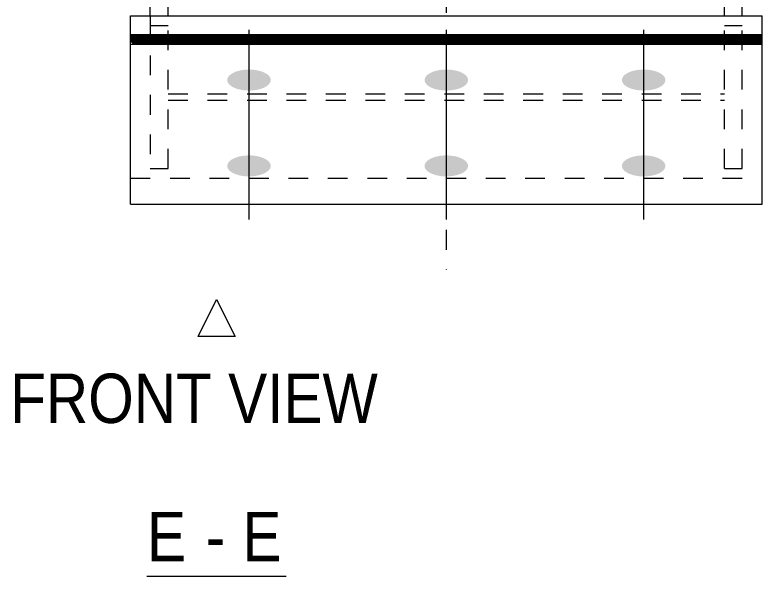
# Model space of a CAD drawing. Header units: millimetres. Extents: x 2 to 825, y 1 to 579.
# Drawn here: x 529.81 to 567.67, y 302.3 to 330.72 of the extents above; entities that cross this region are included whole.
import ezdxf

# ---------------------------------------------------------------- set-up
doc = ezdxf.new("R2010")
doc.units = ezdxf.units.MM
for name, pattern in [('XKITLINE00', [0]), ('XKITLINE01', [4, 1, -1, 1, -1]), ('XKITLINE03', [6, 3, -1, 1, -1])]:
    doc.linetypes.add(name, pattern=pattern)
for name, color, linetype, lineweight in [('Bolt', 3, 'Continuous', 0), ('OtherObjectType', 7, 'Continuous', 0), ('Part', 2, 'Continuous', 0)]:
    doc.layers.add(name, color=color, linetype=linetype, lineweight=lineweight)
doc.styles.add('ARIAL', font='ARIAL.TTF')

# ---------------------------------------------------------------- blocks, each defined once
blk = doc.blocks.new('*A3')
at = {"layer": 'Part', "color": 7, "linetype": 'XKITLINE00', "lineweight": 0}
for p, q in [((536.111, 329.237), (535.673, 329.675)), ((536.044, 329.237), (535.673, 329.608)), ((535.977, 329.237), (535.673, 329.541)), ((535.909, 329.237), (535.673, 329.473)), ((535.837, 329.242), (535.673, 329.406)), ((536.179, 329.237), (535.685, 329.731)), ((536.246, 329.237), (535.749, 329.734)), ((536.313, 329.237), (535.816, 329.735)), ((536.381, 329.237), (535.883, 329.735)), ((536.448, 329.237), (535.951, 329.735)), ((536.516, 329.237), (536.018, 329.735)), ((536.583, 329.237), (536.085, 329.735)), ((536.65, 329.237), (536.153, 329.735)), ((536.718, 329.237), (536.22, 329.735)), ((536.785, 329.237), (536.287, 329.735)), ((536.852, 329.237), (536.355, 329.735)), ((536.92, 329.237), (536.422, 329.735)), ((536.987, 329.237), (536.489, 329.735)), ((537.054, 329.237), (536.557, 329.735)), ((537.122, 329.237), (536.624, 329.735)), ((537.189, 329.237), (536.692, 329.735)), ((537.256, 329.237), (536.759, 329.735)), ((537.324, 329.237), (536.826, 329.735)), ((537.391, 329.237), (536.894, 329.735)), ((537.458, 329.237), (536.961, 329.735)), ((537.526, 329.237), (537.028, 329.735)), ((537.593, 329.237), (537.096, 329.735)), ((537.66, 329.237), (537.163, 329.735)), ((537.728, 329.237), (537.23, 329.735)), ((537.795, 329.237), (537.298, 329.735)), ((537.863, 329.237), (537.365, 329.735)), ((537.93, 329.237), (537.432, 329.735)), ((537.997, 329.237), (537.5, 329.735)), ((538.065, 329.237), (537.567, 329.735)), ((538.132, 329.237), (537.634, 329.735)), ((538.199, 329.237), (537.702, 329.735)), ((538.267, 329.237), (537.769, 329.735)), ((538.334, 329.237), (537.837, 329.735)), ((538.401, 329.237), (537.904, 329.735)), ((538.469, 329.237), (537.971, 329.735)), ((538.536, 329.237), (538.039, 329.735)), ((538.603, 329.237), (538.106, 329.735)), ((538.671, 329.237), (538.173, 329.735)), ((538.738, 329.237), (538.241, 329.735)), ((538.805, 329.237), (538.308, 329.735)), ((538.873, 329.237), (538.375, 329.735)), ((538.94, 329.237), (538.443, 329.735)), ((539.008, 329.237), (538.51, 329.735)), ((539.075, 329.237), (538.577, 329.735)), ((539.142, 329.237), (538.645, 329.735)), ((539.21, 329.237), (538.712, 329.735)), ((539.277, 329.237), (538.779, 329.735)), ((539.344, 329.237), (538.847, 329.735)), ((539.412, 329.237), (538.914, 329.735)), ((539.479, 329.237), (538.981, 329.735)), ((539.546, 329.237), (539.049, 329.735)), ((539.614, 329.237), (539.116, 329.735)), ((539.681, 329.237), (539.184, 329.735)), ((539.748, 329.237), (539.251, 329.735)), ((539.816, 329.237), (539.318, 329.735)), ((539.883, 329.237), (539.386, 329.735)), ((539.95, 329.237), (539.453, 329.735)), ((540.018, 329.237), (539.52, 329.735)), ((540.085, 329.237), (539.588, 329.735)), ((540.153, 329.237), (539.655, 329.735)), ((540.22, 329.237), (539.722, 329.735)), ((540.287, 329.237), (539.79, 329.735)), ((540.355, 329.237), (539.857, 329.735)), ((540.422, 329.237), (539.924, 329.735)), ((540.489, 329.237), (539.992, 329.735)), ((540.557, 329.237), (540.059, 329.735)), ((540.624, 329.237), (540.126, 329.735)), ((540.691, 329.237), (540.194, 329.735)), ((540.759, 329.237), (540.261, 329.735)), ((540.826, 329.237), (540.329, 329.735)), ((540.893, 329.237), (540.396, 329.735)), ((540.961, 329.237), (540.463, 329.735)), ((541.028, 329.237), (540.531, 329.735)), ((541.095, 329.237), (540.598, 329.735)), ((541.163, 329.237), (540.665, 329.735)), ((541.23, 329.237), (540.733, 329.735)), ((541.297, 329.237), (540.8, 329.735)), ((541.365, 329.237), (540.867, 329.735)), ((541.432, 329.237), (540.935, 329.735)), ((541.5, 329.237), (541.002, 329.735)), ((541.567, 329.237), (541.069, 329.735)), ((541.634, 329.237), (541.137, 329.735)), ((541.702, 329.237), (541.204, 329.735)), ((541.769, 329.237), (541.271, 329.735)), ((541.836, 329.237), (541.339, 329.735)), ((541.904, 329.237), (541.406, 329.735)), ((541.971, 329.237), (541.474, 329.735)), ((542.038, 329.237), (541.541, 329.735)), ((542.106, 329.237), (541.608, 329.735)), ((542.173, 329.237), (541.676, 329.735)), ((542.24, 329.237), (541.743, 329.735)), ((542.308, 329.237), (541.81, 329.735)), ((542.375, 329.237), (541.878, 329.735)), ((542.442, 329.237), (541.945, 329.735)), ((542.51, 329.237), (542.012, 329.735)), ((542.577, 329.237), (542.08, 329.735)), ((542.645, 329.237), (542.147, 329.735)), ((542.712, 329.237), (542.214, 329.735)), ((542.779, 329.237), (542.282, 329.735)), ((542.847, 329.237), (542.349, 329.735)), ((542.914, 329.237), (542.416, 329.735)), ((542.981, 329.237), (542.484, 329.735)), ((543.049, 329.237), (542.551, 329.735)), ((543.116, 329.237), (542.618, 329.735)), ((543.183, 329.237), (542.686, 329.735)), ((543.251, 329.237), (542.753, 329.735)), ((543.318, 329.237), (542.821, 329.735)), ((543.385, 329.237), (542.888, 329.735)), ((543.453, 329.237), (542.955, 329.735)), ((543.52, 329.237), (543.023, 329.735)), ((543.587, 329.237), (543.09, 329.735)), ((543.655, 329.237), (543.157, 329.735)), ((543.722, 329.237), (543.225, 329.735)), ((543.79, 329.237), (543.292, 329.735)), ((543.857, 329.237), (543.359, 329.735)), ((543.924, 329.237), (543.427, 329.735)), ((543.992, 329.237), (543.494, 329.735)), ((544.059, 329.237), (543.561, 329.735)), ((544.126, 329.237), (543.629, 329.735)), ((544.194, 329.237), (543.696, 329.735)), ((544.261, 329.237), (543.763, 329.735)), ((544.328, 329.237), (543.831, 329.735)), ((544.396, 329.237), (543.898, 329.735)), ((544.463, 329.237), (543.966, 329.735)), ((544.53, 329.237), (544.033, 329.735)), ((544.598, 329.237), (544.1, 329.735)), ((544.665, 329.237), (544.168, 329.735)), ((544.732, 329.237), (544.235, 329.735)), ((544.8, 329.237), (544.302, 329.735)), ((544.867, 329.237), (544.37, 329.735)), ((544.934, 329.237), (544.437, 329.735)), ((545.002, 329.237), (544.504, 329.735)), ((545.069, 329.237), (544.572, 329.735)), ((545.137, 329.237), (544.639, 329.735)), ((545.204, 329.237), (544.706, 329.735)), ((545.271, 329.237), (544.774, 329.735)), ((545.339, 329.237), (544.841, 329.735)), ((545.406, 329.237), (544.908, 329.735)), ((545.473, 329.237), (544.976, 329.735)), ((545.541, 329.237), (545.043, 329.735)), ((545.608, 329.237), (545.111, 329.735)), ((545.675, 329.237), (545.178, 329.735)), ((545.743, 329.237), (545.245, 329.735)), ((545.81, 329.237), (545.313, 329.735)), ((545.877, 329.237), (545.38, 329.735)), ((545.945, 329.237), (545.447, 329.735)), ((545.987, 329.262), (545.515, 329.735)), ((546.021, 329.296), (545.582, 329.735)), ((546.055, 329.329), (545.649, 329.735)), ((546.088, 329.363), (545.717, 329.735)), ((546.122, 329.397), (545.784, 329.735)), ((546.156, 329.43), (545.851, 329.735)), ((546.189, 329.464), (545.919, 329.735)), ((546.223, 329.498), (545.986, 329.735)), ((546.257, 329.531), (546.053, 329.735)), ((546.29, 329.565), (546.121, 329.735)), ((546.282, 329.237), (546.122, 329.397)), ((546.349, 329.237), (546.156, 329.43)), ((546.324, 329.599), (546.188, 329.735)), ((546.416, 329.237), (546.189, 329.464)), ((546.484, 329.237), (546.223, 329.498)), ((546.358, 329.632), (546.255, 329.735)), ((546.551, 329.237), (546.257, 329.531)), ((546.618, 329.237), (546.29, 329.565)), ((546.392, 329.666), (546.323, 329.735)), ((546.686, 329.237), (546.324, 329.599)), ((546.753, 329.237), (546.358, 329.632)), ((546.425, 329.7), (546.39, 329.735)), ((546.82, 329.237), (546.392, 329.666)), ((546.888, 329.237), (546.425, 329.7)), ((546.459, 329.733), (546.458, 329.735)), ((546.955, 329.237), (546.459, 329.733)), ((547.022, 329.237), (546.525, 329.735)), ((547.09, 329.237), (546.592, 329.735)), ((547.157, 329.237), (546.66, 329.735)), ((547.224, 329.237), (546.727, 329.735)), ((547.292, 329.237), (546.794, 329.735)), ((547.359, 329.237), (546.862, 329.735)), ((547.427, 329.237), (546.929, 329.735)), ((547.494, 329.237), (546.996, 329.735)), ((547.561, 329.237), (547.064, 329.735)), ((547.629, 329.237), (547.131, 329.735)), ((547.696, 329.237), (547.198, 329.735)), ((547.763, 329.237), (547.266, 329.735)), ((547.831, 329.237), (547.333, 329.735)), ((547.898, 329.237), (547.4, 329.735)), ((547.965, 329.237), (547.468, 329.735)), ((548.033, 329.237), (547.535, 329.735)), ((548.1, 329.237), (547.603, 329.735)), ((548.167, 329.237), (547.67, 329.735)), ((548.235, 329.237), (547.737, 329.735)), ((548.302, 329.237), (547.805, 329.735)), ((548.369, 329.237), (547.872, 329.735)), ((548.437, 329.237), (547.939, 329.735)), ((548.504, 329.237), (548.007, 329.735)), ((548.572, 329.237), (548.074, 329.735)), ((548.639, 329.237), (548.141, 329.735)), ((548.706, 329.237), (548.209, 329.735)), ((548.774, 329.237), (548.276, 329.735)), ((548.841, 329.237), (548.343, 329.735)), ((548.908, 329.237), (548.411, 329.735)), ((548.976, 329.237), (548.478, 329.735)), ((549.043, 329.237), (548.545, 329.735)), ((549.11, 329.237), (548.613, 329.735)), ((549.178, 329.237), (548.68, 329.735)), ((549.245, 329.237), (548.748, 329.735)), ((549.312, 329.237), (548.815, 329.735)), ((549.38, 329.237), (548.882, 329.735)), ((549.447, 329.237), (548.95, 329.735)), ((549.514, 329.237), (549.017, 329.735)), ((549.582, 329.237), (549.084, 329.735)), ((549.649, 329.237), (549.152, 329.735)), ((549.716, 329.237), (549.219, 329.735)), ((549.784, 329.237), (549.286, 329.735)), ((549.851, 329.237), (549.354, 329.735)), ((549.919, 329.237), (549.421, 329.735)), ((549.986, 329.237), (549.488, 329.735)), ((550.053, 329.237), (549.556, 329.735)), ((550.121, 329.237), (549.623, 329.735)), ((550.188, 329.237), (549.69, 329.735)), ((550.255, 329.237), (549.758, 329.735)), ((550.323, 329.237), (549.825, 329.735)), ((550.39, 329.237), (549.893, 329.735)), ((550.457, 329.237), (549.96, 329.735)), ((550.525, 329.237), (550.027, 329.735)), ((550.592, 329.237), (550.095, 329.735)), ((550.659, 329.237), (550.162, 329.735)), ((550.727, 329.237), (550.229, 329.735)), ((550.794, 329.237), (550.297, 329.735)), ((550.861, 329.237), (550.364, 329.735)), ((550.929, 329.237), (550.431, 329.735)), ((550.996, 329.237), (550.499, 329.735)), ((551.064, 329.237), (550.566, 329.735)), ((551.131, 329.237), (550.633, 329.735)), ((551.198, 329.237), (550.701, 329.735)), ((551.266, 329.237), (550.768, 329.735)), ((551.333, 329.237), (550.835, 329.735)), ((551.4, 329.237), (550.903, 329.735)), ((551.468, 329.237), (550.97, 329.735)), ((551.535, 329.237), (551.037, 329.735)), ((551.602, 329.237), (551.105, 329.735)), ((551.67, 329.237), (551.172, 329.735)), ((551.737, 329.237), (551.24, 329.735)), ((551.804, 329.237), (551.307, 329.735)), ((551.872, 329.237), (551.374, 329.735)), ((551.939, 329.237), (551.442, 329.735)), ((552.006, 329.237), (551.509, 329.735)), ((552.074, 329.237), (551.576, 329.735)), ((552.141, 329.237), (551.644, 329.735)), ((552.209, 329.237), (551.711, 329.735)), ((552.276, 329.237), (551.778, 329.735)), ((552.343, 329.237), (551.846, 329.735)), ((552.411, 329.237), (551.913, 329.735)), ((552.478, 329.237), (551.98, 329.735)), ((552.545, 329.237), (552.048, 329.735)), ((552.613, 329.237), (552.115, 329.735)), ((552.68, 329.237), (552.182, 329.735)), ((552.747, 329.237), (552.25, 329.735)), ((552.815, 329.237), (552.317, 329.735)), ((552.882, 329.237), (552.385, 329.735)), ((552.949, 329.237), (552.452, 329.735)), ((553.017, 329.237), (552.519, 329.735)), ((553.084, 329.237), (552.587, 329.735)), ((553.151, 329.237), (552.654, 329.735)), ((553.219, 329.237), (552.721, 329.735)), ((553.286, 329.237), (552.789, 329.735)), ((553.353, 329.237), (552.856, 329.735)), ((553.421, 329.237), (552.923, 329.735)), ((553.488, 329.237), (552.991, 329.735)), ((553.556, 329.237), (553.058, 329.735)), ((553.623, 329.237), (553.125, 329.735)), ((553.69, 329.237), (553.193, 329.735)), ((553.758, 329.237), (553.26, 329.735)), ((553.825, 329.237), (553.327, 329.735)), ((553.892, 329.237), (553.395, 329.735)), ((553.96, 329.237), (553.462, 329.735)), ((554.027, 329.237), (553.53, 329.735)), ((554.094, 329.237), (553.597, 329.735)), ((554.162, 329.237), (553.664, 329.735)), ((554.229, 329.237), (553.732, 329.735)), ((554.296, 329.237), (553.799, 329.735)), ((554.364, 329.237), (553.866, 329.735)), ((554.431, 329.237), (553.934, 329.735)), ((554.498, 329.237), (554.001, 329.735)), ((554.566, 329.237), (554.068, 329.735)), ((554.633, 329.237), (554.136, 329.735)), ((554.701, 329.237), (554.203, 329.735)), ((554.768, 329.237), (554.27, 329.735)), ((554.835, 329.237), (554.338, 329.735)), ((554.903, 329.237), (554.405, 329.735)), ((554.97, 329.237), (554.472, 329.735)), ((555.037, 329.237), (554.54, 329.735)), ((555.105, 329.237), (554.607, 329.735)), ((555.172, 329.237), (554.674, 329.735)), ((555.239, 329.237), (554.742, 329.735)), ((555.307, 329.237), (554.809, 329.735)), ((555.374, 329.237), (554.877, 329.735)), ((555.441, 329.237), (554.944, 329.735)), ((555.509, 329.237), (555.011, 329.735)), ((555.576, 329.237), (555.079, 329.735)), ((555.643, 329.237), (555.146, 329.735)), ((555.711, 329.237), (555.213, 329.735)), ((555.778, 329.237), (555.281, 329.735)), ((555.846, 329.237), (555.348, 329.735)), ((555.913, 329.237), (555.415, 329.735)), ((555.98, 329.237), (555.483, 329.735)), ((556.048, 329.237), (555.55, 329.735)), ((556.115, 329.237), (555.617, 329.735)), ((556.182, 329.237), (555.685, 329.735)), ((556.25, 329.237), (555.752, 329.735)), ((556.317, 329.237), (555.819, 329.735)), ((556.384, 329.237), (555.887, 329.735)), ((556.452, 329.237), (555.954, 329.735)), ((556.519, 329.237), (556.022, 329.735)), ((556.586, 329.237), (556.089, 329.735)), ((556.654, 329.237), (556.156, 329.735)), ((556.721, 329.237), (556.224, 329.735)), ((556.788, 329.237), (556.291, 329.735)), ((556.856, 329.237), (556.358, 329.735)), ((556.923, 329.237), (556.426, 329.735)), ((556.99, 329.237), (556.493, 329.735)), ((557.058, 329.237), (556.56, 329.735)), ((557.125, 329.237), (556.628, 329.735)), ((557.193, 329.237), (556.695, 329.735)), ((557.26, 329.237), (556.762, 329.735)), ((557.327, 329.237), (556.83, 329.735)), ((557.395, 329.237), (556.897, 329.735)), ((557.462, 329.237), (556.964, 329.735)), ((557.529, 329.237), (557.032, 329.735)), ((557.597, 329.237), (557.099, 329.735)), ((557.664, 329.237), (557.167, 329.735)), ((557.731, 329.237), (557.234, 329.735)), ((557.799, 329.237), (557.301, 329.735)), ((557.866, 329.237), (557.369, 329.735)), ((557.933, 329.237), (557.436, 329.735)), ((558.001, 329.237), (557.503, 329.735)), ((558.068, 329.237), (557.571, 329.735)), ((558.135, 329.237), (557.638, 329.735)), ((558.203, 329.237), (557.705, 329.735)), ((558.27, 329.237), (557.773, 329.735)), ((558.338, 329.237), (557.84, 329.735)), ((558.405, 329.237), (557.907, 329.735)), ((558.472, 329.237), (557.975, 329.735)), ((558.54, 329.237), (558.042, 329.735)), ((558.607, 329.237), (558.109, 329.735)), ((558.674, 329.237), (558.177, 329.735)), ((558.742, 329.237), (558.244, 329.735)), ((558.809, 329.237), (558.311, 329.735)), ((558.876, 329.237), (558.379, 329.735)), ((558.944, 329.237), (558.446, 329.735)), ((559.011, 329.237), (558.514, 329.735)), ((559.078, 329.237), (558.581, 329.735)), ((559.146, 329.237), (558.648, 329.735)), ((559.213, 329.237), (558.716, 329.735)), ((559.28, 329.237), (558.783, 329.735)), ((559.348, 329.237), (558.85, 329.735)), ((559.415, 329.237), (558.918, 329.735)), ((559.483, 329.237), (558.985, 329.735)), ((559.55, 329.237), (559.052, 329.735)), ((559.617, 329.237), (559.12, 329.735)), ((559.685, 329.237), (559.187, 329.735)), ((559.752, 329.237), (559.254, 329.735)), ((559.819, 329.237), (559.322, 329.735)), ((559.887, 329.237), (559.389, 329.735)), ((559.954, 329.237), (559.456, 329.735)), ((560.021, 329.237), (559.524, 329.735)), ((560.089, 329.237), (559.591, 329.735)), ((560.156, 329.237), (559.659, 329.735)), ((560.223, 329.237), (559.726, 329.735)), ((560.291, 329.237), (559.793, 329.735)), ((560.358, 329.237), (559.861, 329.735)), ((560.425, 329.237), (559.928, 329.735)), ((560.493, 329.237), (559.995, 329.735)), ((560.56, 329.237), (560.063, 329.735)), ((560.627, 329.237), (560.13, 329.735)), ((560.695, 329.237), (560.197, 329.735)), ((560.762, 329.237), (560.265, 329.735)), ((560.83, 329.237), (560.332, 329.735)), ((560.897, 329.237), (560.399, 329.735)), ((560.964, 329.237), (560.467, 329.735)), ((561.032, 329.237), (560.534, 329.735)), ((561.099, 329.237), (560.601, 329.735)), ((561.166, 329.237), (560.669, 329.735)), ((561.234, 329.237), (560.736, 329.735)), ((561.301, 329.237), (560.804, 329.735)), ((561.368, 329.237), (560.871, 329.735)), ((561.436, 329.237), (560.938, 329.735)), ((561.503, 329.237), (561.006, 329.735)), ((561.57, 329.237), (561.073, 329.735)), ((561.638, 329.237), (561.14, 329.735)), ((561.705, 329.237), (561.208, 329.735)), ((561.772, 329.237), (561.275, 329.735)), ((561.84, 329.237), (561.342, 329.735)), ((561.907, 329.237), (561.41, 329.735)), ((561.975, 329.237), (561.477, 329.735)), ((562.042, 329.237), (561.544, 329.735)), ((562.109, 329.237), (561.612, 329.735)), ((562.177, 329.237), (561.679, 329.735)), ((562.244, 329.237), (561.746, 329.735)), ((562.311, 329.237), (561.814, 329.735)), ((562.379, 329.237), (561.881, 329.735)), ((562.446, 329.237), (561.948, 329.735)), ((562.513, 329.237), (562.016, 329.735)), ((562.581, 329.237), (562.083, 329.735)), ((562.648, 329.237), (562.151, 329.735)), ((562.715, 329.237), (562.218, 329.735)), ((562.783, 329.237), (562.285, 329.735)), ((562.85, 329.237), (562.353, 329.735)), ((562.917, 329.237), (562.42, 329.735)), ((562.985, 329.237), (562.487, 329.735)), ((563.052, 329.237), (562.555, 329.735)), ((563.12, 329.237), (562.622, 329.735)), ((563.187, 329.237), (562.689, 329.735)), ((563.254, 329.237), (562.757, 329.735)), ((563.322, 329.237), (562.824, 329.735)), ((563.389, 329.237), (562.891, 329.735)), ((563.456, 329.237), (562.959, 329.735)), ((563.524, 329.237), (563.026, 329.735)), ((563.591, 329.237), (563.093, 329.735)), ((563.658, 329.237), (563.161, 329.735)), ((563.726, 329.237), (563.228, 329.735)), ((563.793, 329.237), (563.296, 329.735)), ((563.86, 329.237), (563.363, 329.735)), ((563.928, 329.237), (563.43, 329.735)), ((563.995, 329.237), (563.498, 329.735)), ((564.062, 329.237), (563.565, 329.735)), ((564.13, 329.237), (563.632, 329.735)), ((564.197, 329.237), (563.7, 329.735)), ((564.264, 329.237), (563.767, 329.735)), ((564.332, 329.237), (563.834, 329.735)), ((564.399, 329.237), (563.902, 329.735)), ((564.467, 329.237), (563.969, 329.735)), ((564.534, 329.237), (564.036, 329.735)), ((564.601, 329.237), (564.104, 329.735)), ((564.669, 329.237), (564.171, 329.735)), ((564.736, 329.237), (564.238, 329.735)), ((564.803, 329.237), (564.306, 329.735)), ((564.871, 329.237), (564.373, 329.735)), ((564.938, 329.237), (564.441, 329.735)), ((565.005, 329.237), (564.508, 329.735)), ((565.073, 329.237), (564.575, 329.735)), ((565.14, 329.237), (564.643, 329.735)), ((565.207, 329.237), (564.71, 329.735)), ((565.275, 329.237), (564.777, 329.735)), ((565.342, 329.237), (564.845, 329.735)), ((565.409, 329.237), (564.912, 329.735)), ((565.477, 329.237), (564.979, 329.735)), ((565.544, 329.237), (565.047, 329.735)), ((565.612, 329.237), (565.114, 329.735)), ((565.679, 329.237), (565.181, 329.735)), ((565.746, 329.237), (565.249, 329.735)), ((565.814, 329.237), (565.316, 329.735)), ((565.881, 329.237), (565.383, 329.735)), ((565.948, 329.237), (565.451, 329.735)), ((566.016, 329.237), (565.518, 329.735)), ((566.083, 329.237), (565.585, 329.735)), ((566.15, 329.237), (565.653, 329.735)), ((566.218, 329.237), (565.72, 329.735)), ((566.285, 329.237), (565.788, 329.735)), ((566.352, 329.237), (565.855, 329.735)), ((566.42, 329.237), (565.922, 329.735)), ((566.487, 329.237), (565.99, 329.735)), ((566.554, 329.237), (566.057, 329.735)), ((566.622, 329.237), (566.124, 329.735)), ((566.689, 329.237), (566.192, 329.735)), ((566.757, 329.237), (566.259, 329.735)), ((566.824, 329.237), (566.326, 329.735)), ((566.891, 329.237), (566.394, 329.735)), ((566.959, 329.237), (566.461, 329.735)), ((567.026, 329.237), (566.528, 329.735)), ((567.093, 329.237), (566.596, 329.735)), ((567.161, 329.237), (566.663, 329.735)), ((567.202, 329.263), (566.73, 329.735)), ((567.236, 329.297), (566.798, 329.735)), ((567.269, 329.331), (566.865, 329.735)), ((567.303, 329.364), (566.933, 329.735)), ((567.337, 329.398), (567, 329.735)), ((567.37, 329.432), (567.067, 329.735)), ((567.404, 329.465), (567.135, 329.735)), ((567.438, 329.499), (567.202, 329.735)), ((567.471, 329.533), (567.269, 329.735)), ((567.505, 329.566), (567.337, 329.735)), ((567.497, 329.237), (567.337, 329.398)), ((567.565, 329.237), (567.37, 329.432)), ((567.539, 329.6), (567.404, 329.735)), ((567.632, 329.237), (567.404, 329.465)), ((567.673, 329.263), (567.438, 329.499)), ((567.572, 329.634), (567.471, 329.735)), ((567.673, 329.331), (567.471, 329.533)), ((567.673, 329.398), (567.505, 329.566)), ((567.606, 329.667), (567.539, 329.735)), ((567.673, 329.465), (567.539, 329.6)), ((567.673, 329.533), (567.572, 329.634)), ((567.64, 329.701), (567.606, 329.735)), ((567.673, 329.6), (567.606, 329.667)), ((567.673, 329.667), (567.64, 329.701)), ((535.695, 329.317), (535.673, 329.339)), ((546.012, 329.237), (545.987, 329.262)), ((546.079, 329.237), (546.021, 329.296)), ((546.147, 329.237), (546.055, 329.329)), ((546.214, 329.237), (546.088, 329.363)), ((567.228, 329.237), (567.202, 329.263)), ((567.295, 329.237), (567.236, 329.297)), ((567.363, 329.237), (567.269, 329.331)), ((567.43, 329.237), (567.303, 329.364))]:
    blk.add_line(p, q, dxfattribs=at)
blk = doc.blocks.new('*A87')
at = {"layer": 'Bolt'}
for points in [[(541.727, 327.952), (541.781, 327.95), (541.835, 327.947), (541.888, 327.942), (541.941, 327.936), (541.993, 327.929), (542.044, 327.921), (542.094, 327.912), (542.144, 327.901), (542.192, 327.89), (542.239, 327.877), (542.285, 327.863), (542.329, 327.848), (542.371, 327.832), (542.412, 327.815), (542.451, 327.797), (542.488, 327.778), (542.524, 327.758), (542.557, 327.737), (542.588, 327.716), (542.617, 327.694), (542.644, 327.671), (542.668, 327.648), (542.69, 327.624), (542.709, 327.6), (542.726, 327.575), (542.74, 327.55), (542.752, 327.525), (542.762, 327.499), (542.768, 327.473), (542.772, 327.447), (542.773, 327.421), (542.772, 327.395), (542.768, 327.369), (542.762, 327.343), (542.752, 327.317), (542.74, 327.292), (542.726, 327.267), (542.709, 327.242), (542.69, 327.217), (542.668, 327.194), (542.644, 327.17), (542.617, 327.148), (542.588, 327.126), (542.557, 327.104), (542.524, 327.084), (542.488, 327.064), (542.451, 327.045), (542.412, 327.027), (542.371, 327.01), (542.329, 326.994), (542.285, 326.979), (542.239, 326.965), (542.192, 326.952), (542.144, 326.94), (542.094, 326.93), (542.044, 326.92), (541.993, 326.912), (541.941, 326.905), (541.888, 326.9), (541.835, 326.895), (541.781, 326.892), (541.727, 326.89), (541.673, 326.889), (541.619, 326.89), (541.566, 326.892), (541.512, 326.895), (541.459, 326.9), (541.406, 326.905), (541.354, 326.912), (541.303, 326.92), (541.252, 326.93), (541.203, 326.94), (541.155, 326.952), (541.108, 326.965), (541.062, 326.979), (541.018, 326.994), (540.976, 327.01), (540.935, 327.027), (540.896, 327.045), (540.858, 327.064), (540.823, 327.084), (540.79, 327.104), (540.759, 327.126), (540.73, 327.148), (540.703, 327.17), (540.679, 327.194), (540.657, 327.217), (540.638, 327.242), (540.621, 327.267), (540.606, 327.292), (540.595, 327.317), (540.585, 327.343), (540.579, 327.369), (540.575, 327.395), (540.573, 327.421), (540.575, 327.447), (540.579, 327.473), (540.585, 327.499), (540.595, 327.525), (540.606, 327.55), (540.621, 327.575), (540.638, 327.6), (540.657, 327.624), (540.679, 327.648), (540.703, 327.671), (540.73, 327.694), (540.759, 327.716), (540.79, 327.737), (540.823, 327.758), (540.858, 327.778), (540.896, 327.797), (540.935, 327.815), (540.976, 327.832), (541.018, 327.848), (541.062, 327.863), (541.108, 327.877), (541.155, 327.89), (541.203, 327.901), (541.252, 327.912), (541.303, 327.921), (541.354, 327.929), (541.406, 327.936), (541.459, 327.942), (541.512, 327.947), (541.566, 327.95), (541.619, 327.952), (541.673, 327.952)], [(551.727, 327.952), (551.781, 327.95), (551.835, 327.947), (551.888, 327.942), (551.941, 327.936), (551.993, 327.929), (552.044, 327.921), (552.094, 327.912), (552.144, 327.901), (552.192, 327.89), (552.239, 327.877), (552.285, 327.863), (552.329, 327.848), (552.371, 327.832), (552.412, 327.815), (552.451, 327.797), (552.488, 327.778), (552.524, 327.758), (552.557, 327.737), (552.588, 327.716), (552.617, 327.694), (552.644, 327.671), (552.668, 327.648), (552.69, 327.624), (552.709, 327.6), (552.726, 327.575), (552.74, 327.55), (552.752, 327.525), (552.762, 327.499), (552.768, 327.473), (552.772, 327.447), (552.773, 327.421), (552.772, 327.395), (552.768, 327.369), (552.762, 327.343), (552.752, 327.317), (552.74, 327.292), (552.726, 327.267), (552.709, 327.242), (552.69, 327.217), (552.668, 327.194), (552.644, 327.17), (552.617, 327.148), (552.588, 327.126), (552.557, 327.104), (552.524, 327.084), (552.488, 327.064), (552.451, 327.045), (552.412, 327.027), (552.371, 327.01), (552.329, 326.994), (552.285, 326.979), (552.239, 326.965), (552.192, 326.952), (552.144, 326.94), (552.094, 326.93), (552.044, 326.92), (551.993, 326.912), (551.941, 326.905), (551.888, 326.9), (551.835, 326.895), (551.781, 326.892), (551.727, 326.89), (551.673, 326.889), (551.619, 326.89), (551.566, 326.892), (551.512, 326.895), (551.459, 326.9), (551.406, 326.905), (551.354, 326.912), (551.303, 326.92), (551.252, 326.93), (551.203, 326.94), (551.155, 326.952), (551.108, 326.965), (551.062, 326.979), (551.018, 326.994), (550.976, 327.01), (550.935, 327.027), (550.896, 327.045), (550.858, 327.064), (550.823, 327.084), (550.79, 327.104), (550.759, 327.126), (550.73, 327.148), (550.703, 327.17), (550.679, 327.194), (550.657, 327.217), (550.638, 327.242), (550.621, 327.267), (550.606, 327.292), (550.595, 327.317), (550.585, 327.343), (550.579, 327.369), (550.575, 327.395), (550.573, 327.421), (550.575, 327.447), (550.579, 327.473), (550.585, 327.499), (550.595, 327.525), (550.606, 327.55), (550.621, 327.575), (550.638, 327.6), (550.657, 327.624), (550.679, 327.648), (550.703, 327.671), (550.73, 327.694), (550.759, 327.716), (550.79, 327.737), (550.823, 327.758), (550.858, 327.778), (550.896, 327.797), (550.935, 327.815), (550.976, 327.832), (551.018, 327.848), (551.062, 327.863), (551.108, 327.877), (551.155, 327.89), (551.203, 327.901), (551.252, 327.912), (551.303, 327.921), (551.354, 327.929), (551.406, 327.936), (551.459, 327.942), (551.512, 327.947), (551.566, 327.95), (551.619, 327.952), (551.673, 327.952)], [(561.727, 327.952), (561.781, 327.95), (561.835, 327.947), (561.888, 327.942), (561.941, 327.936), (561.993, 327.929), (562.044, 327.921), (562.094, 327.912), (562.144, 327.901), (562.192, 327.89), (562.239, 327.877), (562.285, 327.863), (562.329, 327.848), (562.371, 327.832), (562.412, 327.815), (562.451, 327.797), (562.488, 327.778), (562.524, 327.758), (562.557, 327.737), (562.588, 327.716), (562.617, 327.694), (562.644, 327.671), (562.668, 327.648), (562.69, 327.624), (562.709, 327.6), (562.726, 327.575), (562.74, 327.55), (562.752, 327.525), (562.762, 327.499), (562.768, 327.473), (562.772, 327.447), (562.773, 327.421), (562.772, 327.395), (562.768, 327.369), (562.762, 327.343), (562.752, 327.317), (562.74, 327.292), (562.726, 327.267), (562.709, 327.242), (562.69, 327.217), (562.668, 327.194), (562.644, 327.17), (562.617, 327.148), (562.588, 327.126), (562.557, 327.104), (562.524, 327.084), (562.488, 327.064), (562.451, 327.045), (562.412, 327.027), (562.371, 327.01), (562.329, 326.994), (562.285, 326.979), (562.239, 326.965), (562.192, 326.952), (562.144, 326.94), (562.094, 326.93), (562.044, 326.92), (561.993, 326.912), (561.941, 326.905), (561.888, 326.9), (561.835, 326.895), (561.781, 326.892), (561.727, 326.89), (561.673, 326.889), (561.619, 326.89), (561.566, 326.892), (561.512, 326.895), (561.459, 326.9), (561.406, 326.905), (561.354, 326.912), (561.303, 326.92), (561.252, 326.93), (561.203, 326.94), (561.155, 326.952), (561.108, 326.965), (561.062, 326.979), (561.018, 326.994), (560.976, 327.01), (560.935, 327.027), (560.896, 327.045), (560.858, 327.064), (560.823, 327.084), (560.79, 327.104), (560.759, 327.126), (560.73, 327.148), (560.703, 327.17), (560.679, 327.194), (560.657, 327.217), (560.638, 327.242), (560.621, 327.267), (560.606, 327.292), (560.595, 327.317), (560.585, 327.343), (560.579, 327.369), (560.575, 327.395), (560.573, 327.421), (560.575, 327.447), (560.579, 327.473), (560.585, 327.499), (560.595, 327.525), (560.606, 327.55), (560.621, 327.575), (560.638, 327.6), (560.657, 327.624), (560.679, 327.648), (560.703, 327.671), (560.73, 327.694), (560.759, 327.716), (560.79, 327.737), (560.823, 327.758), (560.858, 327.778), (560.896, 327.797), (560.935, 327.815), (560.976, 327.832), (561.018, 327.848), (561.062, 327.863), (561.108, 327.877), (561.155, 327.89), (561.203, 327.901), (561.252, 327.912), (561.303, 327.921), (561.354, 327.929), (561.406, 327.936), (561.459, 327.942), (561.512, 327.947), (561.566, 327.95), (561.619, 327.952), (561.673, 327.952)], [(541.727, 323.603), (541.781, 323.601), (541.835, 323.598), (541.888, 323.594), (541.941, 323.588), (541.993, 323.581), (542.044, 323.573), (542.094, 323.564), (542.144, 323.553), (542.192, 323.541), (542.239, 323.528), (542.285, 323.514), (542.329, 323.499), (542.371, 323.483), (542.412, 323.466), (542.451, 323.448), (542.488, 323.429), (542.524, 323.41), (542.557, 323.389), (542.588, 323.368), (542.617, 323.346), (542.644, 323.323), (542.668, 323.3), (542.69, 323.276), (542.709, 323.252), (542.726, 323.227), (542.74, 323.202), (542.752, 323.176), (542.762, 323.151), (542.768, 323.125), (542.772, 323.099), (542.773, 323.073), (542.772, 323.046), (542.768, 323.02), (542.762, 322.995), (542.752, 322.969), (542.74, 322.943), (542.726, 322.918), (542.709, 322.893), (542.69, 322.869), (542.668, 322.845), (542.644, 322.822), (542.617, 322.799), (542.588, 322.777), (542.557, 322.756), (542.524, 322.735), (542.488, 322.716), (542.451, 322.697), (542.412, 322.679), (542.371, 322.662), (542.329, 322.646), (542.285, 322.631), (542.239, 322.617), (542.192, 322.604), (542.144, 322.592), (542.094, 322.582), (542.044, 322.572), (541.993, 322.564), (541.941, 322.557), (541.888, 322.551), (541.835, 322.547), (541.781, 322.544), (541.727, 322.542), (541.673, 322.541), (541.619, 322.542), (541.566, 322.544), (541.512, 322.547), (541.459, 322.551), (541.406, 322.557), (541.354, 322.564), (541.303, 322.572), (541.252, 322.582), (541.203, 322.592), (541.155, 322.604), (541.108, 322.617), (541.062, 322.631), (541.018, 322.646), (540.976, 322.662), (540.935, 322.679), (540.896, 322.697), (540.858, 322.716), (540.823, 322.735), (540.79, 322.756), (540.759, 322.777), (540.73, 322.799), (540.703, 322.822), (540.679, 322.845), (540.657, 322.869), (540.638, 322.893), (540.621, 322.918), (540.606, 322.943), (540.595, 322.969), (540.585, 322.995), (540.579, 323.02), (540.575, 323.046), (540.573, 323.073), (540.575, 323.099), (540.579, 323.125), (540.585, 323.151), (540.595, 323.176), (540.606, 323.202), (540.621, 323.227), (540.638, 323.252), (540.657, 323.276), (540.679, 323.3), (540.703, 323.323), (540.73, 323.346), (540.759, 323.368), (540.79, 323.389), (540.823, 323.41), (540.858, 323.429), (540.896, 323.448), (540.935, 323.466), (540.976, 323.483), (541.018, 323.499), (541.062, 323.514), (541.108, 323.528), (541.155, 323.541), (541.203, 323.553), (541.252, 323.564), (541.303, 323.573), (541.354, 323.581), (541.406, 323.588), (541.459, 323.594), (541.512, 323.598), (541.566, 323.601), (541.619, 323.603), (541.673, 323.604)], [(551.727, 323.603), (551.781, 323.601), (551.835, 323.598), (551.888, 323.594), (551.941, 323.588), (551.993, 323.581), (552.044, 323.573), (552.094, 323.564), (552.144, 323.553), (552.192, 323.541), (552.239, 323.528), (552.285, 323.514), (552.329, 323.499), (552.371, 323.483), (552.412, 323.466), (552.451, 323.448), (552.488, 323.429), (552.524, 323.41), (552.557, 323.389), (552.588, 323.368), (552.617, 323.346), (552.644, 323.323), (552.668, 323.3), (552.69, 323.276), (552.709, 323.252), (552.726, 323.227), (552.74, 323.202), (552.752, 323.176), (552.762, 323.151), (552.768, 323.125), (552.772, 323.099), (552.773, 323.073), (552.772, 323.046), (552.768, 323.02), (552.762, 322.995), (552.752, 322.969), (552.74, 322.943), (552.726, 322.918), (552.709, 322.893), (552.69, 322.869), (552.668, 322.845), (552.644, 322.822), (552.617, 322.799), (552.588, 322.777), (552.557, 322.756), (552.524, 322.735), (552.488, 322.716), (552.451, 322.697), (552.412, 322.679), (552.371, 322.662), (552.329, 322.646), (552.285, 322.631), (552.239, 322.617), (552.192, 322.604), (552.144, 322.592), (552.094, 322.582), (552.044, 322.572), (551.993, 322.564), (551.941, 322.557), (551.888, 322.551), (551.835, 322.547), (551.781, 322.544), (551.727, 322.542), (551.673, 322.541), (551.619, 322.542), (551.566, 322.544), (551.512, 322.547), (551.459, 322.551), (551.406, 322.557), (551.354, 322.564), (551.303, 322.572), (551.252, 322.582), (551.203, 322.592), (551.155, 322.604), (551.108, 322.617), (551.062, 322.631), (551.018, 322.646), (550.976, 322.662), (550.935, 322.679), (550.896, 322.697), (550.858, 322.716), (550.823, 322.735), (550.79, 322.756), (550.759, 322.777), (550.73, 322.799), (550.703, 322.822), (550.679, 322.845), (550.657, 322.869), (550.638, 322.893), (550.621, 322.918), (550.606, 322.943), (550.595, 322.969), (550.585, 322.995), (550.579, 323.02), (550.575, 323.046), (550.573, 323.073), (550.575, 323.099), (550.579, 323.125), (550.585, 323.151), (550.595, 323.176), (550.606, 323.202), (550.621, 323.227), (550.638, 323.252), (550.657, 323.276), (550.679, 323.3), (550.703, 323.323), (550.73, 323.346), (550.759, 323.368), (550.79, 323.389), (550.823, 323.41), (550.858, 323.429), (550.896, 323.448), (550.935, 323.466), (550.976, 323.483), (551.018, 323.499), (551.062, 323.514), (551.108, 323.528), (551.155, 323.541), (551.203, 323.553), (551.252, 323.564), (551.303, 323.573), (551.354, 323.581), (551.406, 323.588), (551.459, 323.594), (551.512, 323.598), (551.566, 323.601), (551.619, 323.603), (551.673, 323.604)], [(561.727, 323.603), (561.781, 323.601), (561.835, 323.598), (561.888, 323.594), (561.941, 323.588), (561.993, 323.581), (562.044, 323.573), (562.094, 323.564), (562.144, 323.553), (562.192, 323.541), (562.239, 323.528), (562.285, 323.514), (562.329, 323.499), (562.371, 323.483), (562.412, 323.466), (562.451, 323.448), (562.488, 323.429), (562.524, 323.41), (562.557, 323.389), (562.588, 323.368), (562.617, 323.346), (562.644, 323.323), (562.668, 323.3), (562.69, 323.276), (562.709, 323.252), (562.726, 323.227), (562.74, 323.202), (562.752, 323.176), (562.762, 323.151), (562.768, 323.125), (562.772, 323.099), (562.773, 323.073), (562.772, 323.046), (562.768, 323.02), (562.762, 322.995), (562.752, 322.969), (562.74, 322.943), (562.726, 322.918), (562.709, 322.893), (562.69, 322.869), (562.668, 322.845), (562.644, 322.822), (562.617, 322.799), (562.588, 322.777), (562.557, 322.756), (562.524, 322.735), (562.488, 322.716), (562.451, 322.697), (562.412, 322.679), (562.371, 322.662), (562.329, 322.646), (562.285, 322.631), (562.239, 322.617), (562.192, 322.604), (562.144, 322.592), (562.094, 322.582), (562.044, 322.572), (561.993, 322.564), (561.941, 322.557), (561.888, 322.551), (561.835, 322.547), (561.781, 322.544), (561.727, 322.542), (561.673, 322.541), (561.619, 322.542), (561.566, 322.544), (561.512, 322.547), (561.459, 322.551), (561.406, 322.557), (561.354, 322.564), (561.303, 322.572), (561.252, 322.582), (561.203, 322.592), (561.155, 322.604), (561.108, 322.617), (561.062, 322.631), (561.018, 322.646), (560.976, 322.662), (560.935, 322.679), (560.896, 322.697), (560.858, 322.716), (560.823, 322.735), (560.79, 322.756), (560.759, 322.777), (560.73, 322.799), (560.703, 322.822), (560.679, 322.845), (560.657, 322.869), (560.638, 322.893), (560.621, 322.918), (560.606, 322.943), (560.595, 322.969), (560.585, 322.995), (560.579, 323.02), (560.575, 323.046), (560.573, 323.073), (560.575, 323.099), (560.579, 323.125), (560.585, 323.151), (560.595, 323.176), (560.606, 323.202), (560.621, 323.227), (560.638, 323.252), (560.657, 323.276), (560.679, 323.3), (560.703, 323.323), (560.73, 323.346), (560.759, 323.368), (560.79, 323.389), (560.823, 323.41), (560.858, 323.429), (560.896, 323.448), (560.935, 323.466), (560.976, 323.483), (561.018, 323.499), (561.062, 323.514), (561.108, 323.528), (561.155, 323.541), (561.203, 323.553), (561.252, 323.564), (561.303, 323.573), (561.354, 323.581), (561.406, 323.588), (561.459, 323.594), (561.512, 323.598), (561.566, 323.601), (561.619, 323.603), (561.673, 323.604)]]:
    blk.add_hatch(color=3, dxfattribs=at).paths.add_polyline_path(points, flags=17)
at = {"layer": 'Bolt', "color": 3, "linetype": 'XKITLINE00', "lineweight": 0}
for p, q in [((541.673, 329.96), (541.673, 324.707)), ((551.673, 329.96), (551.673, 324.707)), ((561.673, 329.96), (561.673, 324.707)), ((541.673, 325.612), (541.673, 320.358)), ((551.673, 325.612), (551.673, 320.358)), ((561.673, 325.612), (561.673, 320.358))]:
    blk.add_line(p, q, dxfattribs=at)
blk = doc.blocks.new('*A95')
at = {"layer": 'Part', "color": 7, "linetype": 'XKITLINE03', "lineweight": 0}
blk.add_line((551.673, 359.831), (551.673, 317.805), dxfattribs=at)
at = {"layer": 'Part', "color": 7, "linetype": 'XKITLINE01', "lineweight": 0}
for p, q in [((536.673, 351.075), (565.173, 351.075)), ((536.673, 342.675), (536.673, 351.075)), ((537.573, 342.675), (537.573, 351.075)), ((565.173, 342.675), (565.173, 351.075)), ((536.673, 330.667), (536.673, 322.936)), ((537.573, 322.936), (537.573, 330.667)), ((565.773, 322.936), (565.773, 330.667)), ((566.673, 322.936), (566.673, 330.667)), ((536.673, 330.184), (537.573, 330.184)), ((565.773, 330.184), (566.673, 330.184)), ((537.573, 326.717), (565.773, 326.717)), ((537.573, 322.936), (537.573, 326.403)), ((537.573, 326.403), (565.773, 326.403)), ((536.673, 322.936), (537.573, 322.936)), ((565.773, 322.936), (566.673, 322.936))]:
    blk.add_line(p, q, dxfattribs=at)
at = {"layer": 'Part', "color": 2, "linetype": 'XKITLINE00', "lineweight": 0}
for p, q in [((536.673, 330.667), (536.673, 342.675)), ((537.573, 330.667), (537.573, 342.675)), ((565.173, 342.675), (565.173, 342.238)), ((565.173, 342.238), (565.773, 342.238)), ((565.773, 342.238), (566.673, 342.238)), ((565.773, 330.667), (565.773, 342.238)), ((566.673, 330.667), (566.673, 342.238))]:
    blk.add_line(p, q, dxfattribs=at)
blk = doc.blocks.new('*A97')
at = {"layer": 'Part', "color": 2, "linetype": 'XKITLINE00', "lineweight": 0}
for p, q in [((535.673, 321.14), (535.673, 330.667)), ((535.673, 330.667), (567.673, 330.667)), ((567.673, 321.14), (567.673, 330.667)), ((535.673, 329.735), (567.673, 329.735)), ((535.673, 329.237), (567.673, 329.237)), ((535.673, 321.14), (567.673, 321.14))]:
    blk.add_line(p, q, dxfattribs=at)
at = {"layer": 'Part', "color": 7, "linetype": 'XKITLINE01', "lineweight": 0}
blk.add_line((535.673, 322.453), (567.673, 322.453), dxfattribs=at)
blk = doc.blocks.new('*A281')
at = {"layer": 'OtherObjectType', "color": 7, "linetype": 'XKITLINE00', "lineweight": 0}
for p, q in [((539.095, 314.43), (540.032, 316.305)), ((540.032, 316.305), (540.97, 314.43)), ((540.032, 316.305), (540.032, 316.305)), ((540.97, 314.43), (539.095, 314.43)), ((536.503, 302.305), (543.561, 302.305))]:
    blk.add_line(p, q, dxfattribs=at)
at = {"layer": 'OtherObjectType', "color": 7, "style": 'ARIAL', "width": 0.85}
for s, p in [('FRONT VIEW', (529.568, 310.055)), ('E', (536.503, 303.055)), ('E', (541.337, 303.055)), ('-', (539.477, 303.055))]:
    blk.add_text(s, height=2.5, dxfattribs=at).set_placement(p)

msp = doc.modelspace()

# ---------------------------------------------------------------- block references
at = {"lineweight": 0}
for name in ['*A95', '*A97', '*A87', '*A3']:
    msp.add_blockref(name, (0, 0), dxfattribs=at)
at = {"layer": 'OtherObjectType', "lineweight": 0}
msp.add_blockref('*A281', (0, 0), dxfattribs=at)

doc.saveas('drawing.dxf')
